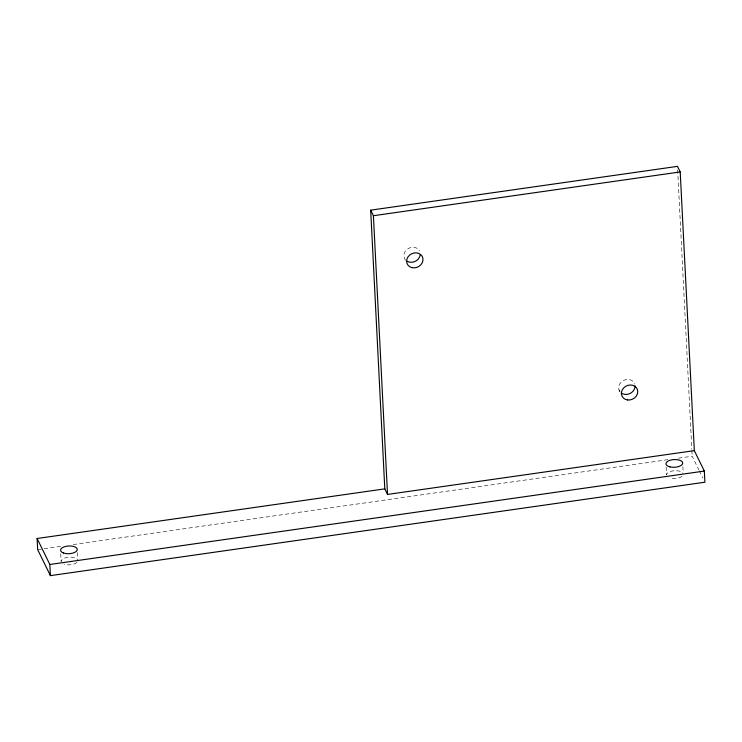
<?xml version="1.0" encoding="UTF-8"?>
<svg xmlns="http://www.w3.org/2000/svg" width="742" height="742" viewBox="0 0 742 742"><rect width="100%" height="100%" fill="white"/><g stroke="black" fill="none" stroke-linecap="round" stroke-linejoin="round"><path stroke-width="0.56" stroke-dasharray="3.71 2.78" d="M37.666 549.646L61.734 546.214M73.198 544.572L668.088 459.65M678.411 458.185L692.165 456.219L698.788 469.732M699.298 470.771L702.859 478.052M619.004 389.884L619.913 391.739M405.522 260.442L404.613 258.587A8.394 7.299 -26.1 0 1 408.74 248.292A8.394 7.299 -26.1 0 1 419.555 250.963M677.65 169.825L691.813 449.29M691.869 450.44L692.165 456.219M682.881 466.532L683.159 472.107M666.121 467.006L666.52 474.806A8.394 3.877 -2.9 0 1 674.024 470.753A8.394 3.877 -2.9 0 1 683.048 473.34M77.456 552.604L77.799 559.292M60.733 553.773L61.122 561.573A8.394 3.877 -2.9 0 1 67.856 557.251A8.394 3.877 -2.9 0 1 77.428 559.431M682.046 476.318A8.394 3.877 -2.9 0 1 670.518 478.052M77.001 562.408A8.394 3.877 -2.9 0 1 63.96 564.124M619.885 391.572A8.394 7.299 -26.1 0 1 623.484 380.46A8.394 7.299 -26.1 0 1 634.688 383.994"/><path stroke-width="1.11" d="M384.801 488.867L370.685 210.162L677.483 166.366L680.21 171.931L694.327 450.635L704.334 471.059L704.9 482.207L50.4 575.634L37.666 549.646L37.1 538.497L384.801 488.867L387.528 494.432L694.327 450.635M370.685 210.162L373.411 215.727L680.21 171.931M37.1 538.497L49.835 564.486L704.334 471.059M373.411 215.727L387.528 494.432M49.835 564.486L50.4 575.634M635.031 385.886A8.394 7.299 -26.1 0 1 630.218 393.418A8.394 7.299 -26.1 0 1 621.239 392.954M420.232 254.719A8.394 7.299 -26.1 0 1 407.284 261.323M627.704 399.975A8.394 7.299 -26.1 0 0 637.424 389.559A8.394 7.299 -26.1 0 0 623.614 387.983A8.394 7.299 -26.1 0 0 627.704 399.975M411.903 267.63A8.394 7.299 -26.1 0 0 422.903 258.346A8.394 7.299 -26.1 0 0 409.649 255.072A8.394 7.299 -26.1 0 0 411.903 267.63M63.395 552.976A8.394 3.877 -2.9 0 0 77.14 550.276A8.394 3.877 -2.9 0 0 66.233 546.279A8.394 3.877 -2.9 0 0 63.395 552.976M669.952 466.903A8.394 3.877 -2.9 0 0 682.714 463.193A8.394 3.877 -2.9 0 0 670.332 460.179A8.394 3.877 -2.9 0 0 669.952 466.903"/></g></svg>
